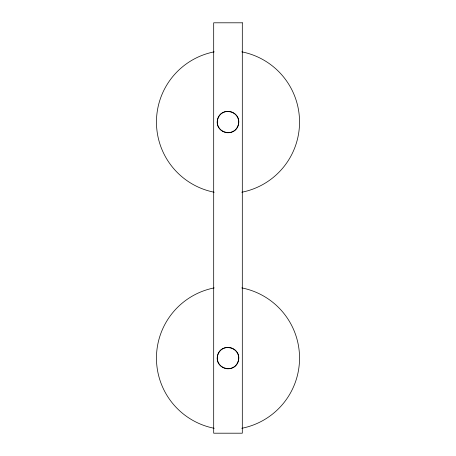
<?xml version="1.0" encoding="UTF-8"?>
<svg xmlns="http://www.w3.org/2000/svg" width="456" height="456" viewBox="0 0 456 456"><rect width="100%" height="100%" fill="white"/><g stroke="black" fill="none" stroke-linecap="round" stroke-linejoin="round"><path stroke-width="0.68" d="M241.805 51.853A71.529 71.529 0 0 1 241.805 192.227M214.195 192.227A71.529 71.529 0 0 1 214.195 51.853M241.805 287.907A71.529 71.529 0 0 1 241.805 428.281M214.195 428.281A71.529 71.529 0 0 1 214.195 287.907M217.637 119.261C213.892 132.685 234.897 138.31 238.363 124.819C242.107 111.401 221.103 105.769 217.637 119.261M217.637 355.315C213.892 368.733 234.897 374.365 238.363 360.867C242.107 347.449 221.103 341.823 217.637 355.315M242.307 22.8L213.693 22.8L213.693 433.2L242.307 433.2L242.307 22.8M222.636 131.334A10.727 10.727 0 0 0 238.727 122.043A10.727 10.727 0 0 0 222.636 112.746A10.727 10.727 0 0 0 222.636 131.334M222.636 367.382A10.727 10.727 0 0 0 238.727 358.091A10.727 10.727 0 0 0 222.636 348.8A10.727 10.727 0 0 0 222.636 367.382"/></g></svg>
